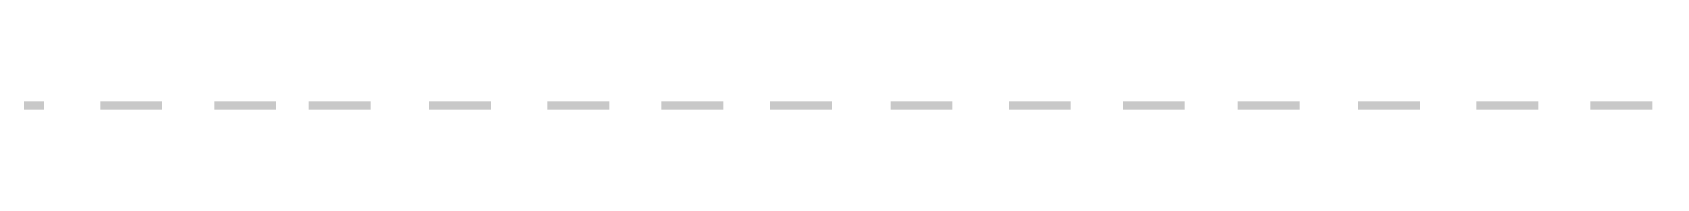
# Model space of a CAD drawing. Header units: millimetres. Extents: x -7698 to 47223, y 0 to 22596.
# Drawn here: x 6650 to 12098, y 14917 to 14946 of the extents above; entities that cross this region are included whole.
import ezdxf

# ---------------------------------------------------------------- set-up
doc = ezdxf.new("R2010")
doc.units = ezdxf.units.MM
doc.layers.add('SWP', color=10, linetype='Continuous', lineweight=20)

msp = doc.modelspace()

# ---------------------------------------------------------------- linework, layer by layer
at = {"layer": 'SWP', "const_width": 28.8}
for points in [[(6480.6, 14931.3), (6688.1, 14931.3)], [(6877.4, 14931.3), (7084.8, 14931.3)], [(7259.8, 14931.3), (7467.2, 14931.3)], [(7576.6, 14931.3), (7784, 14931.3)], [(7980.6, 14931.3), (8188.1, 14931.3)], [(8377.4, 14931.3), (8584.8, 14931.3)], [(8759.8, 14931.3), (8967.2, 14931.3)], [(9124.5, 14931.3), (9331.9, 14931.3)], [(9528.5, 14931.3), (9735.9, 14931.3)], [(9925.3, 14931.3), (10132.7, 14931.3)], [(10307.7, 14931.3), (10515.1, 14931.3)], [(10692.9, 14931.3), (10900.4, 14931.3)], [(11096.9, 14931.3), (11304.4, 14931.3)], [(11493.7, 14931.3), (11701.2, 14931.3)], [(11876.1, 14931.3), (12083.5, 14931.3)]]:
    msp.add_lwpolyline(points, dxfattribs=at)

doc.saveas('drawing.dxf')
